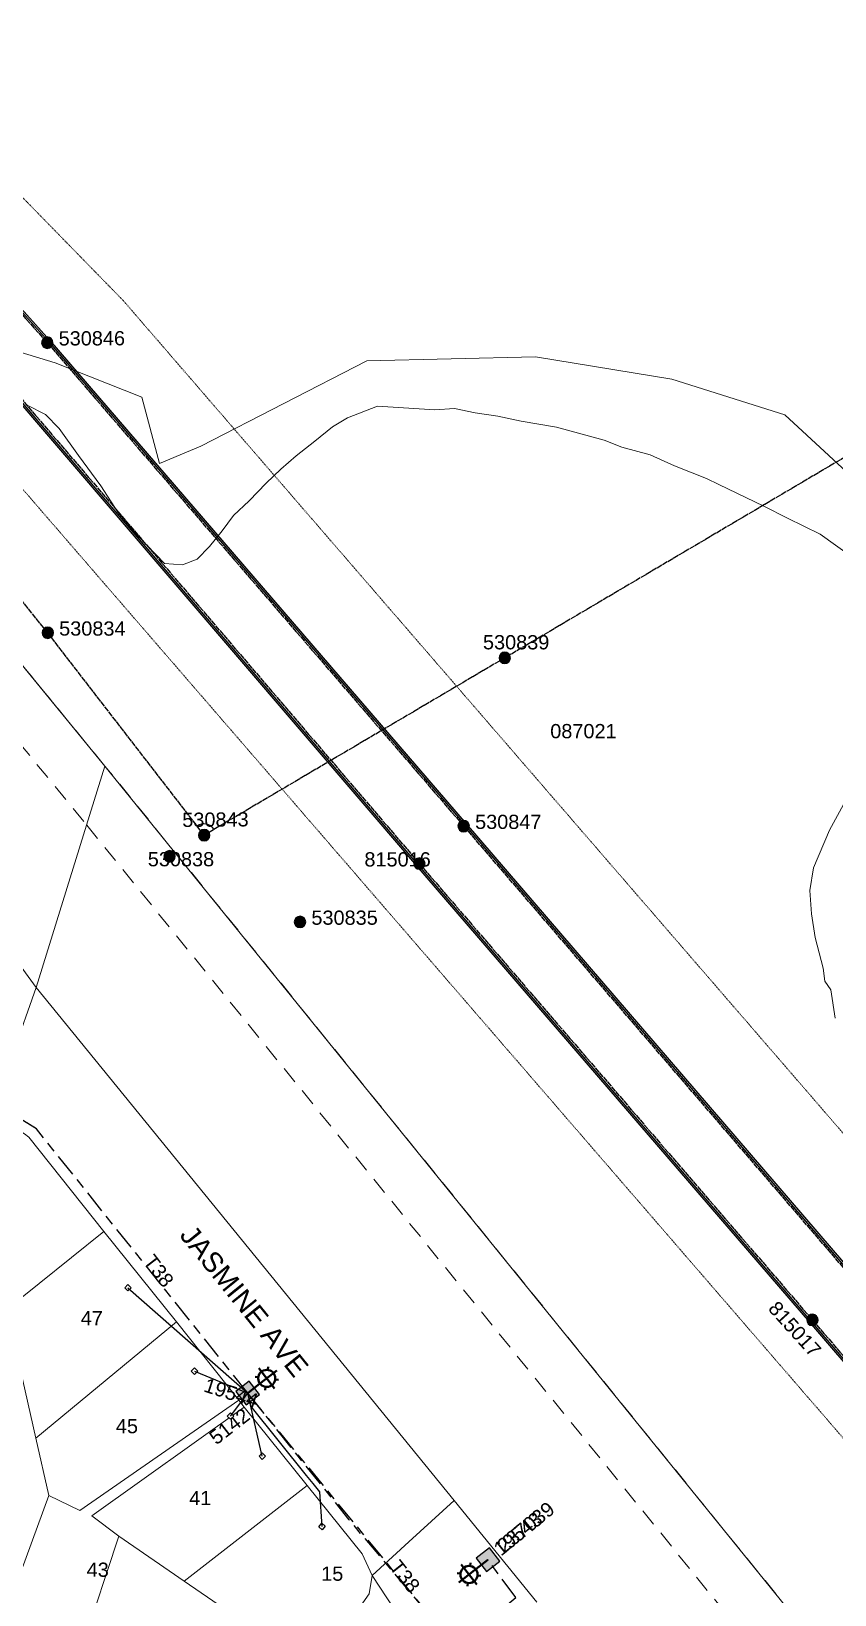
# Model space of a CAD drawing. Header units: metres. Extents: x 301341 to 310479, y 6262403 to 6265281.
# Drawn here: x 303051.4 to 303192.5, y 6264835.2 to 6265109.7 of the extents above; entities that cross this region are included whole.
import ezdxf
from ezdxf.enums import TextEntityAlignment as Align

# ---------------------------------------------------------------- set-up
doc = ezdxf.new("R2010")
doc.units = ezdxf.units.M
for name, pattern in [('Cable Exist OH', [1, 1, 0]), ('Cable Exist UG', [8.2, 4, -1.2, 1.8, -1.2]), ('Dash', [5, 3, -2]), ('HIDDEN', [0.375, 0.25, -0.125]), ('HIDDEN2', [0.1875, 0.125, -0.0625])]:
    doc.linetypes.add(name, pattern=pattern)
doc.layers.get('0').update_dxf_attribs({"color": 6})
for name, color, linetype in [('_User Miscellaneous8', 7, 'Continuous'), ('_User Miscellaneous9', 7, 'Continuous'), ('_User_HV_Exist', 7, 'Continuous'), ('_User_SL_Exist', 7, 'Continuous'), ('Equip_SP_SL_EXT', 7, 'Continuous'), ('Mains_HV_EXT', 7, 'Continuous'), ('Mains_LV_EXT', 7, 'Continuous'), ('Mains_SL_EXT', 7, 'Continuous'), ('Mains_TR_EXT', 7, 'Continuous'), ('Services_SP_EXT', 7, 'Continuous'), ('SupportsOH_SP_TR_HV_LV_SL_EXT', 7, 'Continuous'), ('SupportsUG_SP_LV_SL_EXT', 7, 'Continuous')]:
    doc.layers.add(name, color=color, linetype=linetype)
for name, color, linetype, lineweight in [('Cadastre Easements_SP_EXT', 9, 'Continuous', 5), ('Cadastre Land Parcels_SP_EXT', 9, 'Continuous', 5), ('Cadastre Other Property_SP_EXT', 9, 'HIDDEN', 5), ('Cadastre Road Names_SP_HV_LV_SL_EXT', 9, 'Continuous', 5), ('Cadastre Roads_SP_EXT', 9, 'Continuous', 5)]:
    doc.layers.add(name, color=color, linetype=linetype, lineweight=lineweight)
doc.styles.add('COLUMN_LABEL', font='arial.ttf')
doc.styles.add('iecARIAL', font='arial.ttf', dxfattribs={"height": 2})
doc.styles.add('POLE_LABEL', font='arial.ttf')
doc.styles.get("Standard").update_dxf_attribs({"font": 'arial.ttf'})
doc.linetypes.add('Cable E OH', pattern='A,9.4,["E",Standard,S=1.7,R=0,X=0,Y=-1],0', length=9.4)
doc.linetypes.add('Cable P UG', pattern='A,6,-0.5,["P",Standard,S=1.7,R=0,X=0.5,Y=-1],-2.9', length=9.4)

# ---------------------------------------------------------------- blocks, each defined once
blk = doc.blocks.new('COLUMN_EXT')
blk.add_hatch(color=256).paths.add_polyline_path([(-1.49, 1.48), (-1.49, -1.49), (1.48, -1.49), (1.48, 1.48)])
blk.add_lwpolyline([(-1.49, -1.49), (1.48, -1.49), (1.48, 1.48), (-1.49, 1.48)], close=True)
for tag, height, style, flags, p in [('ASSET_NUM', 2.5, 'COLUMN_LABEL', 8, (2, 2)), ('STRUCTURE_PLANT_NUMBER', 0.2, 'POLE_LABEL', 9, (1.81, 0.03)), ('STREET_CODE', 0.2, 'COLUMN_LABEL', 9, (1.81, -0.2))]:
    blk.add_attdef(tag, text='', height=height, dxfattribs=dict(style=style, flags=flags)).set_placement(p, align=Align.MIDDLE_LEFT)
at = {"flags": 1}
blk.add_attdef('Z', (1.81, -2.35), '', height=0.2, dxfattribs=at)
at = {"flags": 9}
for tag, p in [('COLUMN_TYPE', (1.81, -0.4)), ('OWNED_BY', (1.81, -0.6)), ('STATE', (1.81, -0.8)), ('USAGE', (1.81, -1)), ('STREETNAME', (1.81, -1.6)), ('SUBURB', (1.81, -1.8)), ('LEGEND', (1.81, -1.2)), ('LOCATION', (1.81, -1.4)), ('NOTES', (1.81, -2))]:
    blk.add_attdef(tag, text='', height=0.2, dxfattribs=at).set_placement(p, align=Align.MIDDLE_LEFT)
blk = doc.blocks.new('SL_LANTERN_EXT')
at = {"lineweight": 40}
for p, q in [((-1.46, 5.68), (-1.06, 5.28)), ((0, 1.97), (0, 6.47)), ((1.46, 5.68), (1.06, 5.28)), ((-2.25, 4.22), (2.25, 4.22)), ((-1.46, 2.76), (-1.06, 3.16)), ((1.46, 2.76), (1.06, 3.16)), ((0, 0), (0, 2.72))]:
    blk.add_line(p, q, dxfattribs=at)
blk.add_circle((0, 4.22), 1.5, dxfattribs=at)
at = {"style": 'iecARIAL', "flags": 8}
blk.add_attdef('ASSET_NUM', (1.5, 1.5), '', height=2.5, dxfattribs=at)
for tag, p, height, flags in [('OPERATING_VOLTAGE', (0.98, -1.65), 0.2, 9), ('ORIENTATION', (0.98, -1.85), 0.2, 9), ('OWNED_BY', (0.98, -2.05), 0.2, 9), ('STATE', (0.98, -2.25), 0.2, 9), ('CONSTRUCTED_VOLTAGE', (0.98, -0.65), 0.2, 9), ('CONTROL_TYPE', (0.98, -0.85), 0.2, 9), ('LANTERN_PURPOSE', (0.98, -1.05), 0.2, 9), ('LANTERN_TYPE', (0.98, -1.25), 0.2, 9), ('NO_PHASES', (0.98, -1.45), 0.2, 9), ('USAGE', (0.98, -2.45), 0.2, 9), ('CEXIST', (0.98, -2.65), 0.2, 9), ('CNEW', (0.98, -2.85), 0.2, 9), ('LNUMBER', (2.18, -3.25), 2.5, 8), ('CNUMBER', (0.98, -3.05), 0.2, 9), ('CREMOVE', (0.98, -3.25), 0.2, 9), ('CREPLACE', (0.98, -3.45), 0.2, 9), ('LKINGHEIGHT', (0.98, -3.65), 0.2, 9), ('LBRACKET', (0.98, -3.85), 0.2, 9), ('LBRACKETVOCAB', (0.98, -4.05), 0.2, 9), ('LCATEGORY', (0.98, -4.25), 0.2, 9), ('LCHARGE1', (0.98, -4.45), 0.2, 9), ('LCHARGE1PERCENT', (0.98, -4.65), 0.2, 9), ('LCHARGE2', (0.98, -4.85), 0.2, 9), ('LCHARGE2PERCENT', (0.98, -5.05), 0.2, 9), ('LCHARGE3', (0.98, -5.25), 0.2, 9), ('LCHARGE3PERCENT', (0.98, -5.45), 0.2, 9), ('LEXIST', (0.98, -5.65), 0.2, 9), ('LLAMP', (0.98, -5.85), 0.2, 9), ('LLAMPVOCAB', (0.98, -6.05), 0.2, 9), ('LMAST', (0.98, -6.25), 0.2, 9), ('LMASTVOCAB', (0.98, -6.45), 0.2, 9), ('LNEW', (0.98, -6.65), 0.2, 9), ('LANTNUMBER', (0.98, -6.85), 0.2, 9), ('LOUTREACH', (0.98, -7.25), 0.2, 9), ('LOUTREACHVOCAB', (0.98, -7.45), 0.2, 9), ('LRATECODE', (0.98, -7.65), 0.2, 9), ('LREMOVE', (0.98, -7.85), 0.2, 9), ('LREPLACE', (0.98, -8.05), 0.2, 9), ('LTYPE', (0.98, -8.25), 0.2, 9), ('STREETNAME', (0.98, -9.25), 0.2, 9), ('SUBURB', (0.98, -9.45), 0.2, 1), ('LTYPEVOCAB', (0.98, -8.45), 0.2, 9), ('LEGEND', (0.98, -8.65), 0.2, 9), ('LOCATION', (0.98, -8.85), 0.2, 9), ('NOTES', (0.98, -9.05), 0.2, 9)]:
    blk.add_attdef(tag, p, '', height=height, dxfattribs=dict(flags=flags))
blk = doc.blocks.new('CCP_EXT')
blk.add_wipeout([(0, 0.57), (0.57, 0), (0, -0.57), (-0.57, 0)])
blk.add_lwpolyline([(-0.57, 0), (0, 0.57), (0.57, 0), (0, -0.57), (-0.57, 0)])
at = {"flags": 1}
blk.add_attdef('Z', (0, 0), '', height=0.2, dxfattribs=at)
at = {"flags": 9}
for tag, p in [('CCP_TYPE', (0, 0)), ('CONSTRUCTED_VOLTAGE', (0, -0.2)), ('OPERATING_VOLTAGE', (0, -0.6)), ('ORIENTATION', (0, -0.8)), ('OWNED_BY', (0, -1)), ('STATE', (0, -1.8)), ('NO_PHASES', (0, -0.4)), ('USAGE', (0, -1.2)), ('LEGEND', (0, -1.4)), ('LIFE_SUPPORT', (0, -1.6)), ('NOTES', (0, -2))]:
    blk.add_attdef(tag, text='', height=0.2, dxfattribs=at).set_placement(p, align=Align.MIDDLE_LEFT)
blk = doc.blocks.new('POLE_EXT')
blk.add_hatch(color=256).paths.add_polyline_path([(-1, 0, 1), (1, 0, 1)])
blk.add_lwpolyline([(-1, 0, 1), (1, 0, 1)], format="xyb", close=True)
for tag, height, flags, p in [('pNumber', 2.5, 8, (-17.84, 2.07)), ('OWNED_BY', 0.2, 9, (1.35, -0.4)), ('SPECIAL_USE', 0.2, 9, (1.35, -0.8)), ('STATE', 0.2, 9, (1.35, -1)), ('cLV', 0.2, 9, (1.35, -1.4)), ('hDepth', 0.2, 9, (1.35, -1.6)), ('hDia', 0.2, 9, (1.35, -1.8)), ('cHV', 0.2, 9, (1.35, -2)), ('PARENT', 0.2, 9, (1.35, -0.6)), ('USAGE', 0.2, 9, (1.35, -1.2)), ('LBRACKET', 0.2, 9, (1.35, -2.2)), ('LExisting', 0.2, 9, (1.35, -2.4)), ('LANTNUMBER', 0.2, 9, (1.35, -2.6)), ('LOther', 0.2, 9, (1.35, -2.8)), ('cLinedev', 0.2, 9, (1.35, -3.4)), ('pExisting', 0.2, 9, (1.35, -3.8)), ('pFooting', 0.2, 9, (1.35, -4.4)), ('pNew', 0.2, 9, (1.35, -4.6)), ('pRelocate', 0.2, 9, (1.35, -5)), ('pRemove', 0.2, 9, (1.35, -5.2)), ('pReplace', 0.2, 9, (1.35, -5.4)), ('LRemove', 0.2, 9, (1.35, -3)), ('LEGEND', 0.2, 9, (1.35, -3.2)), ('LOCATION', 0.2, 9, (1.35, -3.6)), ('PFNUMBER', 0.2, 9, (1.35, -4)), ('NEWPFNUMBER', 0.2, 9, (1.35, -4.2)), ('pStay', 0.2, 9, (1.35, -5.6)), ('pType', 0.2, 9, (1.35, -5.8)), ('cspan', 0.2, 9, (1.35, -6)), ('STREETNAME', 0.2, 9, (1.35, -6.2)), ('SUBURB', 0.2, 9, (1.35, -6.4)), ('OPERATED_BY', 0.2, 9, (1.36, -7.01)), ('NOTES', 0.2, 9, (1.35, -6.6)), ('MAINTAINED_BY', 0.2, 9, (1.36, -6.81))]:
    blk.add_attdef(tag, text='', height=height, dxfattribs=dict(flags=flags)).set_placement(p, align=Align.MIDDLE_LEFT)
at = {"style": 'POLE_LABEL'}
for tag, height, flags, p in [('ASSET_NUM', 2.5, 8, (2, 2)), ('STRUCTURE_PLANT_NUMBER', 0.2, 9, (1.35, 0.03)), ('STREET_CODE', 0.2, 9, (1.35, -0.2))]:
    blk.add_attdef(tag, text='', height=height, dxfattribs=dict(at, flags=flags)).set_placement(p, align=Align.MIDDLE_LEFT)
at = {"flags": 1}
blk.add_attdef('Z', (1.35, -7.33), '', height=0.2, dxfattribs=at)

msp = doc.modelspace()

# ---------------------------------------------------------------- linework, layer by layer
at = {"layer": 'Cadastre Land Parcels_SP_EXT', "linetype": 'Continuous'}
for points in [[(303244.12, 6265248.65), (303185.16, 6265240.47), (303144.96, 6265242.19), (303086.37, 6265198.11), (303073.22, 6265195.62), (303023.96, 6265160.17), (303036.41, 6265118.35), (303042.76, 6265093.26), (303040.17, 6265070.11), (303036.3, 6265057.34), (303055.6, 6265051.49), (303070.81, 6265045.45), (303073.92, 6265033.81), (303081.16, 6265036.84), (303110.3, 6265051.86), (303139.89, 6265052.58), (303163.86, 6265048.61), (303183.67, 6265042.36), (303203.8, 6265023.82)], [(303017.29, 6265150.12), (302989.47, 6265072.26), (302992.79, 6265067.95), (303017.04, 6265038.37), (303064.33, 6264980.69), (303188.4, 6264827.54)], [(303195.27, 6265017.57), (303189.9, 6265021.4), (303184.16, 6265024.2), (303180, 6265026.31), (303172.1, 6265030.15), (303169.93, 6265031.18), (303164.34, 6265033.43), (303160.06, 6265035.32), (303155.08, 6265036.7), (303151.98, 6265037.91), (303143.62, 6265040.21), (303137.43, 6265041.26), (303133.32, 6265042.11), (303129.34, 6265042.69), (303125.71, 6265043.46), (303122.27, 6265043.24), (303112.17, 6265043.86), (303106.92, 6265041.86), (303104.27, 6265040.24), (303101.2, 6265037.74), (303097.91, 6265035.19), (303095.22, 6265032.83), (303092.61, 6265030.34), (303089.63, 6265027.28), (303086.89, 6265024.71), (303084.89, 6265021.97), (303082.69, 6265019.24), (303080.5, 6265017), (303077.96, 6265016), (303074.79, 6265016.27), (303070.13, 6265021.04), (303066.57, 6265025.28), (303063.6, 6265029.89), (303059.68, 6265035.25), (303056.27, 6265039.96), (303053.86, 6265042.45), (303050.69, 6265044.05)], [(303188.4, 6264827.54), (303064.33, 6264980.69), (303061.11, 6264970.33), (303052.26, 6264941.82), (303125.63, 6264851.68), (303140.15, 6264833.84)], [(303192.53, 6264936.43), (303191.75, 6264941.41), (303190.72, 6264942.93), (303190.45, 6264945.18), (303189.05, 6264950.58), (303188.4, 6264954.73), (303188.09, 6264958.83), (303188.76, 6264962.81), (303191.55, 6264969.43), (303195.03, 6264975.87)], [(303045.6, 6264828.39), (303054.44, 6264852.57), (303052.16, 6264862.63), (303047.11, 6264885.24), (303064.15, 6264898.96), (303050.93, 6264915.5)]]:
    msp.add_lwpolyline(points, dxfattribs=at)
for points in [[(303061.11, 6264970.33), (303064.33, 6264980.69), (303017.03, 6265038.37), (302992.79, 6265067.95), (302991.53, 6265064.49), (302990.78, 6265062.36), (302989, 6265057.34), (302974.12, 6265015.49), (303004.82, 6265005.12), (303033.86, 6264967.03), (303052.26, 6264941.82), (303061.11, 6264970.33)], [(303076.87, 6264883.1), (303064.15, 6264898.96), (303047.11, 6264885.24), (303052.16, 6264862.63), (303076.87, 6264883.1)], [(303087.83, 6264869.31), (303076.87, 6264883.1), (303052.16, 6264862.63), (303054.44, 6264852.57), (303059.89, 6264849.97), (303087.83, 6264869.31)], [(303060.48, 6264826.5), (303066.77, 6264845.47), (303062, 6264848.99), (303088.75, 6264868.12), (303087.83, 6264869.31), (303059.89, 6264849.97), (303054.44, 6264852.57), (303045.6, 6264828.39), (303040.16, 6264813.7), (303051.74, 6264809.63), (303054.56, 6264808.6), (303060.48, 6264826.5)], [(303099.82, 6264854.32), (303088.75, 6264868.12), (303062, 6264848.99), (303066.77, 6264845.47), (303078.22, 6264837.56), (303099.82, 6264854.32)], [(303111.24, 6264838.55), (303109.46, 6264842.31), (303099.82, 6264854.32), (303078.22, 6264837.56), (303098.52, 6264823.58), (303108.07, 6264831.58), (303110.7, 6264835.34), (303111.24, 6264838.55)], [(303098.52, 6264823.58), (303078.22, 6264837.56), (303066.77, 6264845.47), (303060.48, 6264826.5), (303088.27, 6264812.73), (303088.7, 6264813.41), (303089.72, 6264814.87), (303090.8, 6264816.28), (303091.95, 6264817.64), (303093.15, 6264818.94), (303094.41, 6264820.2), (303095.73, 6264821.39), (303097.1, 6264822.53), (303098.52, 6264823.58)]]:
    msp.add_lwpolyline(points, close=True, dxfattribs=at)
at = {"layer": 'Cadastre Roads_SP_EXT', "linetype": 'Continuous'}
msp.add_lwpolyline([(303117.76, 6264828.65), (303111.24, 6264838.55), (303110.7, 6264835.34), (303108.07, 6264831.58)], dxfattribs=at)
at = {"layer": 'Mains_HV_EXT', "linetype": 'Cable Exist OH'}
for points in [[(303081.74, 6264968.54), (303054.28, 6265004.1), (303025.19, 6265039.96)], [(303198.11, 6265037.22), (303134.52, 6264999.68), (303081.74, 6264968.54)]]:
    msp.add_lwpolyline(points, dxfattribs=at)
at = {"layer": 'Mains_HV_EXT', "linetype": 'Continuous'}
msp.add_lwpolyline([(303083.47, 6264969.57, 0.445615), (303080.51, 6264970.13)], format="xyb", dxfattribs=at)
at = {"layer": 'Mains_SL_EXT', "linetype": 'Cable Exist UG'}
msp.add_lwpolyline([(303109.85, 6264812.51), (303136.46, 6264834.65), (303131.57, 6264841.3)], dxfattribs=at)

# ---------------------------------------------------------------- block references
at = {"layer": 'Equip_SP_SL_EXT'}
ref = msp.add_blockref('SL_LANTERN_EXT', (303089.39, 6264870.57), dxfattribs=dict(at, rotation=307.7351718671289))
ref.add_attrib('ASSET_NUM', '19544', dxfattribs={"layer": '_User Miscellaneous9', "height": 2.5, "rotation": 342.2077, "style": 'iecARIAL'}).set_placement((303091.49, 6264870.31), align=Align.TOP_RIGHT)
ref = msp.add_blockref('SL_LANTERN_EXT', (303131.57, 6264841.3), dxfattribs=dict(at, rotation=127.9496374386087))
ref.add_attrib('ASSET_NUM', '19543', dxfattribs={"layer": '_User Miscellaneous9', "height": 2.5, "rotation": 39.1241, "style": 'iecARIAL'}).set_placement((303133.07, 6264842.8), align=Align.MIDDLE_LEFT)
at = {"layer": 'SupportsOH_SP_TR_HV_LV_SL_EXT'}
ref = msp.add_blockref('POLE_EXT', (303054.19, 6265055.04), dxfattribs=at)
ref.add_attrib('ASSET_NUM', '530846', dxfattribs={"layer": '0', "height": 2.5, "rotation": 0.1674, "style": 'POLE_LABEL'}).set_placement((303056.19, 6265055.79), align=Align.MIDDLE_LEFT)
ref = msp.add_blockref('POLE_EXT', (303054.28, 6265004.1), dxfattribs=at)
ref.add_attrib('ASSET_NUM', '530834', dxfattribs={"layer": '0', "height": 2.5, "rotation": 359.9025, "style": 'POLE_LABEL'}).set_placement((303056.28, 6265004.85), align=Align.MIDDLE_LEFT)
ref = msp.add_blockref('POLE_EXT', (303134.52, 6264999.68), dxfattribs=at)
ref.add_attrib('ASSET_NUM', '530839', dxfattribs={"layer": '0', "height": 2.5, "rotation": 359.9601, "style": 'POLE_LABEL'}).set_placement((303136.52, 6265000.43), align=Align.BOTTOM_CENTER)
ref = msp.add_blockref('POLE_EXT', (303081.74, 6264968.54), dxfattribs=at)
ref.add_attrib('ASSET_NUM', '530843', dxfattribs={"layer": '0', "height": 2.5, "rotation": 0.5174, "style": 'POLE_LABEL'}).set_placement((303083.74, 6264969.29), align=Align.BOTTOM_CENTER)
ref = msp.add_blockref('POLE_EXT', (303127.31, 6264970.14), dxfattribs=at)
ref.add_attrib('ASSET_NUM', '530847', dxfattribs={"layer": '0', "height": 2.5, "style": 'POLE_LABEL'}).set_placement((303129.31, 6264970.89), align=Align.MIDDLE_LEFT)
ref = msp.add_blockref('POLE_EXT', (303075.67, 6264964.83), dxfattribs=at)
ref.add_attrib('ASSET_NUM', '530838', dxfattribs={"layer": '0', "height": 2.5, "style": 'POLE_LABEL'}).set_placement((303077.67, 6264965.58), align=Align.TOP_CENTER)
ref = msp.add_blockref('POLE_EXT', (303119.53, 6264963.55), dxfattribs=at)
ref.add_attrib('ASSET_NUM', '815016', dxfattribs={"layer": '0', "height": 2.5, "style": 'POLE_LABEL'}).set_placement((303121.53, 6264964.3), align=Align.MIDDLE_RIGHT)
ref = msp.add_blockref('POLE_EXT', (303098.57, 6264953.31), dxfattribs=at)
ref.add_attrib('ASSET_NUM', '530835', dxfattribs={"layer": '0', "height": 2.5, "style": 'POLE_LABEL'}).set_placement((303100.57, 6264954.06), align=Align.MIDDLE_LEFT)
ref = msp.add_blockref('POLE_EXT', (303188.54, 6264883.41), dxfattribs=dict(at, rotation=312.0352191456669))
ref.add_attrib('ASSET_NUM', '815017', dxfattribs={"layer": '0', "height": 2.5, "rotation": 312.0352, "style": 'POLE_LABEL'}).set_placement((303189.35, 6264877.48), align=Align.MIDDLE_RIGHT)
at = {"layer": 'SupportsUG_SP_LV_SL_EXT'}
ref = msp.add_blockref('COLUMN_EXT', (303089.39, 6264870.57), dxfattribs=dict(at, rotation=307.7351719000298))
ref.add_attrib('ASSET_NUM', '5142', dxfattribs={"layer": '0', "height": 2.5, "rotation": 37.7714, "style": 'COLUMN_LABEL'}).set_placement((303090.48, 6264865.53), align=Align.BOTTOM_RIGHT)
ref = msp.add_blockref('COLUMN_EXT', (303131.57, 6264841.3), dxfattribs=dict(at, rotation=127.9496374386087))
ref.add_attrib('ASSET_NUM', '237039', dxfattribs={"layer": '0', "height": 2.5, "rotation": 39.1241, "style": 'COLUMN_LABEL'}).set_placement((303133.7, 6264843.36), align=Align.MIDDLE_LEFT)

# ---------------------------------------------------------------- texts
at = {"layer": '_User Miscellaneous8'}
for rotation, p in [(307.4903, (303070.95, 6264893.66)), (308.5313, (303114.14, 6264839.96))]:
    msp.add_text('T38', height=2.5, rotation=rotation, dxfattribs=at).set_placement(p)
at = {"layer": 'Cadastre Land Parcels_SP_EXT'}
for s, p in [('47', (303060.07, 6264882.48)), ('45', (303066.24, 6264863.52)), ('41', (303079.11, 6264850.89)), ('43', (303061.11, 6264838.3)), ('15', (303102.29, 6264837.61))]:
    msp.add_text(s, height=2.5, dxfattribs=at).set_placement(p)
at = {"layer": 'Cadastre Other Property_SP_EXT'}
msp.add_text('087021', height=2.5, dxfattribs=at).set_placement((303142.51, 6264985.57))

# ---------------------------------------------------------------- next in the draw order: block references
at = {"layer": 'Services_SP_EXT'}
for p in [(303068.36, 6264889.08), (303080.05, 6264874.43), (303086.36, 6264866.53), (303091.95, 6264859.5)]:
    msp.add_blockref('CCP_EXT', p, dxfattribs=at)
at = {"layer": 'Services_SP_EXT', "rotation": 94.07083190399716}
msp.add_blockref('CCP_EXT', (303102.42, 6264847.14), dxfattribs=at)

# ---------------------------------------------------------------- next in the draw order: linework, layer by layer
at = {"layer": '_User_HV_Exist', "linetype": 'Cable E OH'}
for points in [[(302602.42, 6265112.28), (302689.77, 6265173.12), (302750.43, 6265216.12), (302816.53, 6265262.44), (302903.08, 6265196.66), (302978.98, 6265139.91), (303054.64, 6265055.44), (303127.76, 6264970.53), (303196.49, 6264890.56), (303262.44, 6264813.95), (303394.95, 6264773.85), (303467.71, 6264751.92), (303530.28, 6264733.3), (303596.89, 6264832.68), (303650.22, 6264912.19)], [(303659.45, 6264905.95), (303605.32, 6264827.29), (303605.32, 6264827.29), (303534.25, 6264720.83), (303435.22, 6264750.26), (303324.01, 6264783.66), (303256.65, 6264803.13), (303188.08, 6264883.02), (303119.07, 6264963.16), (303046.1, 6265048.39), (302971.84, 6265131.22), (302896.18, 6265187.6), (302816.12, 6265248.3), (302756.69, 6265206.96), (302695.92, 6265164.14), (302611.45, 6265101.11), (302561.7, 6265020.73)]]:
    msp.add_lwpolyline(points, dxfattribs=at)
at = {"layer": '_User_HV_Exist', "linetype": 'Cable P UG'}
for points in [[(302602.65, 6265112.07), (302689.95, 6265172.88), (302750.61, 6265215.88), (302816.53, 6265262.06), (302902.9, 6265196.42), (302978.77, 6265139.68), (303054.42, 6265055.24), (303127.54, 6264970.34), (303196.27, 6264890.36), (303262.27, 6264813.69), (303394.87, 6264773.56), (303467.63, 6264751.63), (303530.41, 6264732.95), (303597.14, 6264832.51), (303650.46, 6264912.02)], [(303659.2, 6264906.12), (303605.08, 6264827.46), (303534.12, 6264721.18), (303435.31, 6264750.55), (303324.09, 6264783.95), (303256.81, 6264803.4), (303188.31, 6264883.21), (303119.3, 6264963.36), (303046.33, 6265048.59), (302972.04, 6265131.44), (302896.36, 6265187.84), (302816.13, 6265248.67), (302756.53, 6265207.21), (302695.75, 6265164.38), (302611.22, 6265101.31), (302561.44, 6265020.88)]]:
    msp.add_lwpolyline(points, dxfattribs=at)
at = {"layer": '_User_SL_Exist', "linetype": 'Cable Exist UG'}
msp.add_lwpolyline([(303109.85, 6264812.51), (303112.81, 6264820.02), (303123.48, 6264828.95), (303089.39, 6264870.57)], dxfattribs=at)
at = {"layer": 'Cadastre Easements_SP_EXT', "linetype": 'Dash'}
msp.add_lwpolyline([(303391.27, 6264690.39), (303254.18, 6264745.69), (303254.12, 6264745.72), (303254.09, 6264745.73), (303252.86, 6264747.3), (303229.66, 6264776.17), (303227.88, 6264778.39), (303188.4, 6264827.54), (303064.33, 6264980.69), (303017.03, 6265038.37), (302990.78, 6265062.36), (302989, 6265057.34), (302989, 6265057.34), (303013.78, 6265035.32), (303011.2, 6265031.27), (303061.11, 6264970.33), (303061.14, 6264970.29), (303220.82, 6264773.32), (303222.72, 6264771.02), (303248.49, 6264739.15), (303253.07, 6264737.29), (303393.97, 6264679.92)], dxfattribs=at)
at = {"layer": 'Cadastre Other Property_SP_EXT', "linetype": 'HIDDEN2'}
msp.add_lwpolyline([(303386.9, 6264793.04), (303334.17, 6264808.18), (303284.74, 6264822.84), (303269.24, 6264827.75), (303229.24, 6264875.29), (303197.92, 6264911.59), (303173.71, 6264939.6), (303122.31, 6264999.05), (303094.14, 6265031.63), (303067.57, 6265062.39), (303042.08, 6265088.5), (303017.7, 6265114.71), (303007.88, 6265124.39), (303007.88, 6265124.39), (302996.37, 6265091.31), (303047.58, 6265031.97), (303111.34, 6264958.23), (303195.73, 6264860.6), (303249.17, 6264797.43), (303278.22, 6264788.19), (303330.15, 6264772.88), (303341.64, 6264769.8), (303404.31, 6264751.49)], dxfattribs=at)
at = {"layer": 'Cadastre Roads_SP_EXT', "linetype": 'Continuous'}
msp.add_lwpolyline([(303125.63, 6264851.68), (303052.26, 6264941.82), (303048.22, 6264930.35), (303043.97, 6264918.27), (303044.92, 6264918.17), (303045.85, 6264918), (303046.77, 6264917.75), (303047.67, 6264917.44), (303048.54, 6264917.05), (303049.37, 6264916.6), (303050.17, 6264916.08), (303050.93, 6264915.5), (303064.15, 6264898.96), (303076.87, 6264883.1), (303087.83, 6264869.31), (303088.75, 6264868.12), (303099.82, 6264854.32), (303109.46, 6264842.31), (303111.24, 6264838.55), (303117.67, 6264844.42), (303125.63, 6264851.68)], close=True, dxfattribs=at)
at = {"layer": 'Mains_LV_EXT', "linetype": 'Cable Exist UG', "flags": 128}
for points in [[(303089.39, 6264870.57), (303052.33, 6264916.95), (303048.78, 6264919.14), (303042.67, 6264921.29)], [(303109.33, 6264813.48), (303125.56, 6264826.52), (303107.2, 6264848.33), (303089.39, 6264870.57)]]:
    msp.add_lwpolyline(points, dxfattribs=at)
at = {"layer": 'Mains_SL_EXT', "linetype": 'Cable Exist UG'}
msp.add_lwpolyline([(303089.39, 6264870.57), (303052.33, 6264916.95), (303048.97, 6264919.02), (303047.34, 6264919.65), (303037.17, 6264923.24)], dxfattribs=at)
at = {"layer": 'Mains_TR_EXT', "linetype": 'Cable Exist OH'}
for points in [[(302816.13, 6265249.04), (302896.54, 6265188.08), (302972.24, 6265131.67), (303046.55, 6265048.79), (303119.53, 6264963.55), (303188.54, 6264883.41), (303256.98, 6264803.66)], [(302978.57, 6265139.46), (303054.19, 6265055.04), (303127.31, 6264970.14), (303196.04, 6264890.17), (303262.1, 6264813.43)]]:
    msp.add_lwpolyline(points, dxfattribs=at)
at = {"layer": 'Services_SP_EXT'}
for points in [[(303068.36, 6264889.08), (303089.39, 6264870.57)], [(303080.05, 6264874.43), (303089.39, 6264870.57)], [(303086.36, 6264866.53), (303089.39, 6264870.57)], [(303091.95, 6264859.5), (303089.39, 6264870.57)], [(303089.39, 6264870.57), (303089.95, 6264868.23), (303089.95, 6264868.23), (303099.68, 6264856.09), (303100.81, 6264854.68), (303100.81, 6264854.68), (303101.98, 6264853.22), (303102.42, 6264847.14)]]:
    msp.add_lwpolyline(points, dxfattribs=at)

# ---------------------------------------------------------------- next in the draw order: texts
at = {"layer": 'Cadastre Road Names_SP_HV_LV_SL_EXT'}
msp.add_text('JASMINE AVE', height=3.5, rotation=308.9157, dxfattribs=at).set_placement((303077.28, 6264898.21))

doc.saveas('drawing.dxf')
